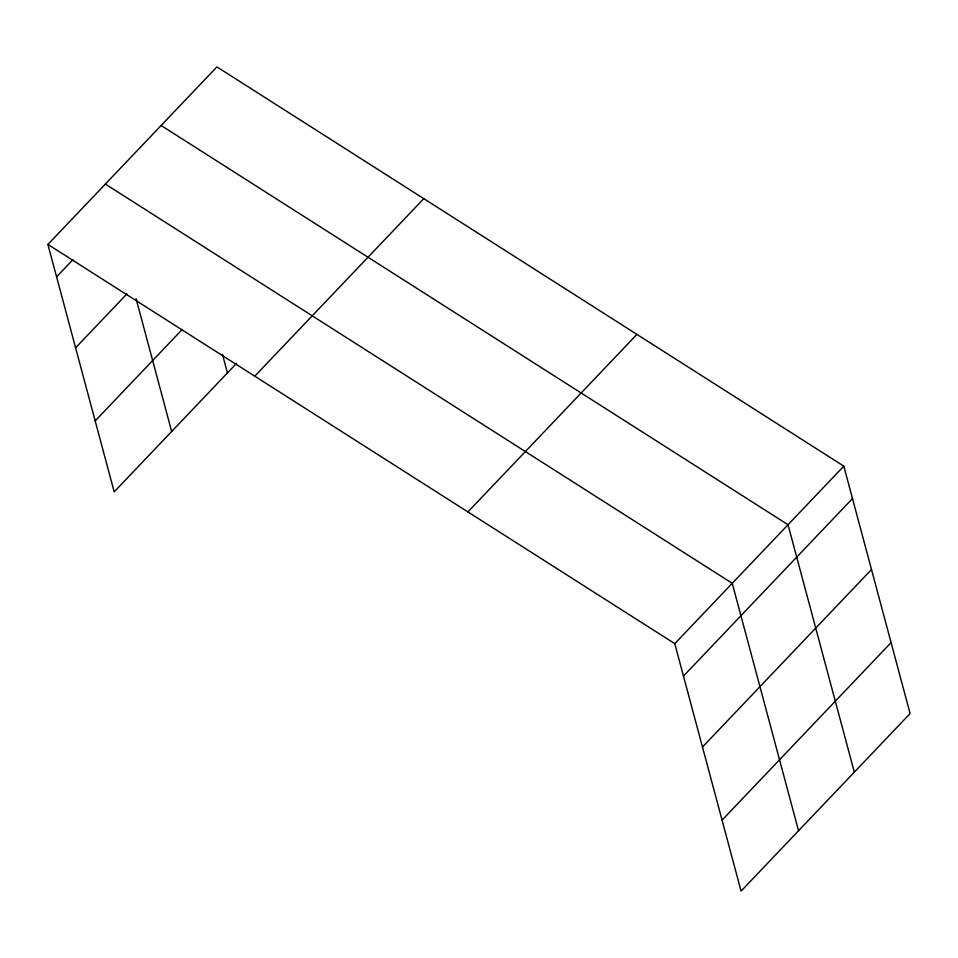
<?xml version="1.0" encoding="UTF-8"?>
<svg xmlns="http://www.w3.org/2000/svg" width="958" height="958" viewBox="0 0 958 958"><rect width="100%" height="100%" fill="white"/><g stroke="black" fill="none" stroke-linecap="round" stroke-linejoin="round"><path stroke-width="1.44" d="M47.9 244.434L216.915 66.904L843.806 466.139L910.1 713.566L741.085 891.096L674.779 643.656L47.9 244.434L114.194 491.861L236.566 363.333M56.582 276.85L73.012 259.606M75.598 347.802L126.911 293.914M95.189 420.909L182.056 329.66M254.768 376.183L423.783 198.653M467.911 511.919L636.926 334.39M674.779 643.656L843.806 466.139M683.473 676.085L852.488 498.555M702.477 747.036L871.505 569.507M722.069 820.132L891.084 642.614M161.136 125.498L788.027 524.721L854.32 772.148M105.368 184.08L732.247 583.302L798.553 830.73M222.496 354.472L227.441 372.925M136.084 298.692L171.662 431.507"/></g></svg>
